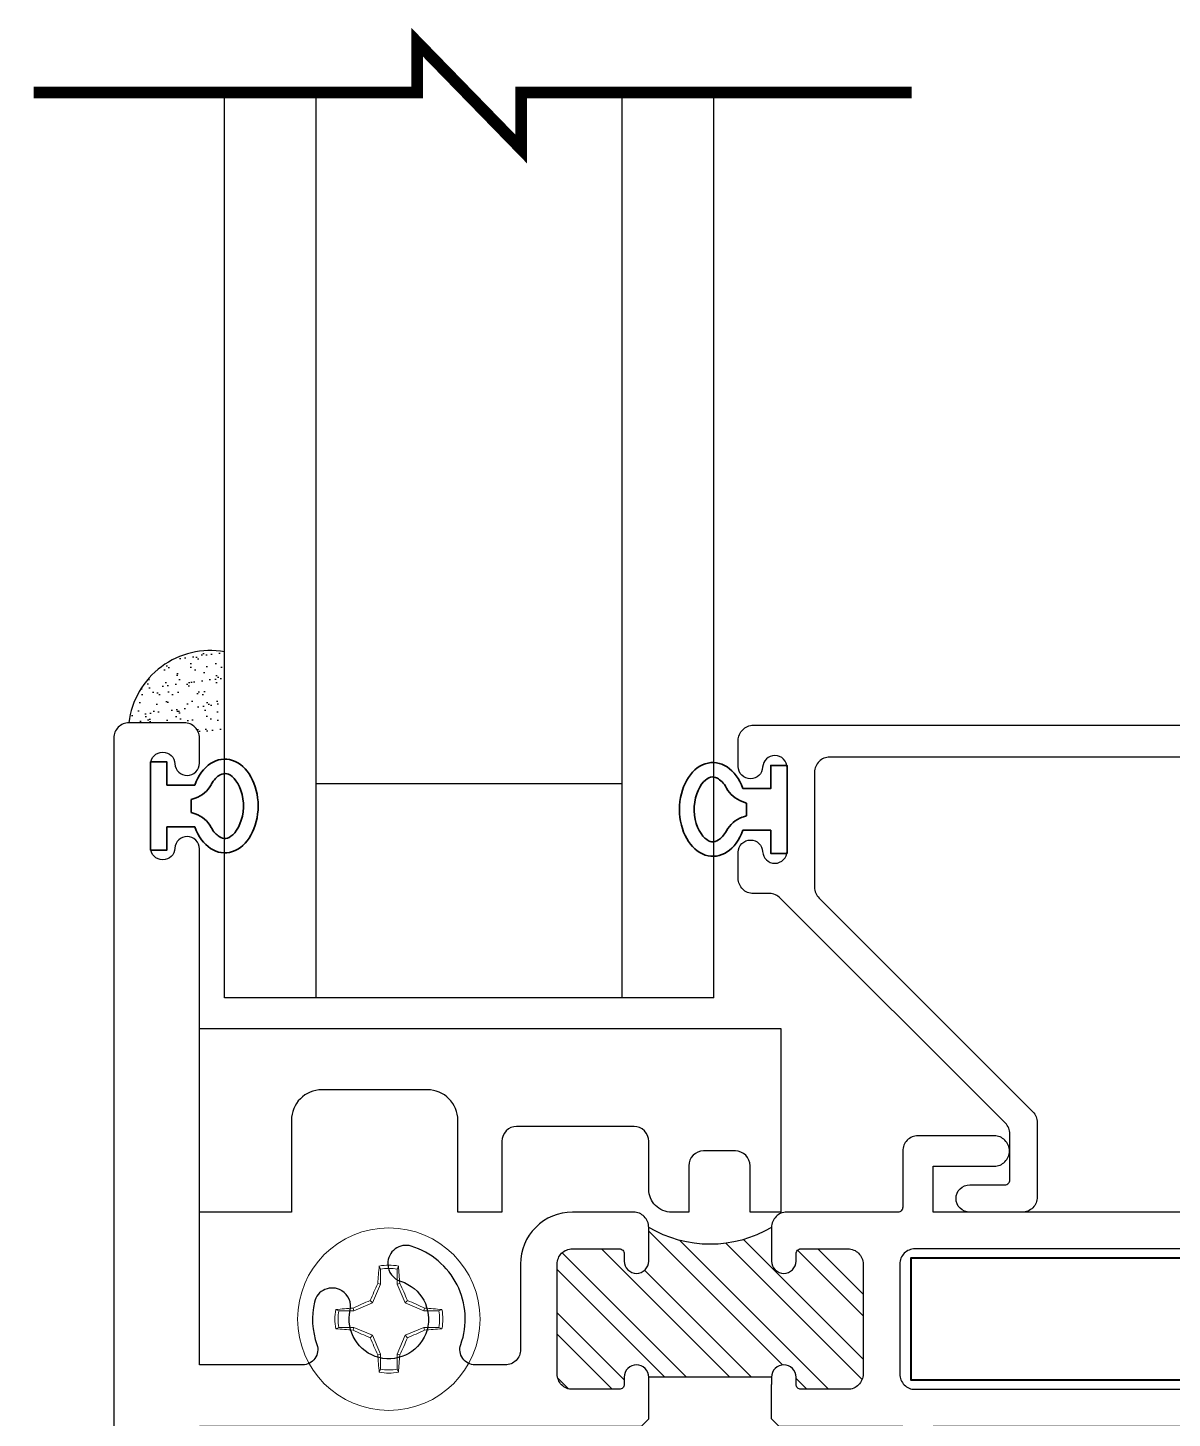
# Model space of a CAD drawing. Extents: x -26 to 91, y -47 to 75.
# Drawn here: x -4.231 to -1.893, y 65.154 to 67.995 of the extents above; entities that cross this region are included whole.
import ezdxf

# ---------------------------------------------------------------- set-up
doc = ezdxf.new("R2010")
doc.units = 0
doc.header["$MEASUREMENT"] = 0
doc.layers.get('0').update_dxf_attribs({"linetype": 'CONTINUOUS'})
for name, color, linetype in [('DIM', 7, 'CONTINUOUS'), ('FRAME', 1, 'CONTINUOUS'), ('GLASS', 7, 'CONTINUOUS'), ('SETTING_BLOCK', 4, 'CONTINUOUS'), ('TEXT', 7, 'CONTINUOUS')]:
    doc.layers.add(name, color=color, linetype=linetype)
doc.layers.add('PROFILE NUMBER', color=150, linetype='CONTINUOUS', lineweight=35)

# ---------------------------------------------------------------- blocks, each defined once
blk = doc.blocks.new('3806 MULLION')
h = blk.add_hatch()
h.set_pattern_fill('ANSI32', color=256, scale=0.25, style=0)
h.set_pattern_definition([(45, (-1.96831, -4.979215), (-0.0662913, 0.0662913), []), (45, (-1.92411, -4.979215), (-0.0662913, 0.0662913), [])])
h.paths.add_polyline_path([(-1.369, 0.0935, -0.414214), (-1.394, 0.1185), (-1.394, 0.1335, 0.414214), (-1.404, 0.1435), (-1.5, 0.1435, 0.414214), (-1.531, 0.1125), (-1.531, -0.1125, 0.414214), (-1.5, -0.1435), (-1.404, -0.1435, 0.414214), (-1.394, -0.1335), (-1.394, -0.1185, -0.414214), (-1.369, -0.0935, -0.414214), (-1.344, -0.1185), (-1.093, -0.1185, -0.414214), (-1.068, -0.0935, -0.414214), (-1.043, -0.1185), (-1.043, -0.1335, 0.414214), (-1.033, -0.1435), (-0.937, -0.1435, 0.414214), (-0.906, -0.1125), (-0.906, 0.1125, 0.414214), (-0.937, 0.1435), (-1.033, 0.1435, 0.414214), (-1.043, 0.1335), (-1.043, 0.1185, -0.414214), (-1.068, 0.0935, -0.414214), (-1.093, 0.1185), (-1.093, 0.1875, -0.275826), (-1.344, 0.1875), (-1.344, 0.1185, -0.414214)])
for p, q in [((-1.344, -0.1185), (-1.093, -0.1185)), ((-1.344, -0.2035), (-1.344, -0.1335))]:
    blk.add_line(p, q)
for points in [[(-1.093, -0.1335), (-1.093, -0.1185, -0.414214), (-1.068, -0.0935, -0.414214), (-1.043, -0.1185), (-1.043, -0.1335, 0.414214), (-1.033, -0.1435), (-0.937, -0.1435, 0.414214), (-0.906, -0.1125), (-0.906, 0.1125, 0.414214), (-0.937, 0.1435), (-1.033, 0.1435, 0.414214), (-1.043, 0.1335), (-1.043, 0.1185, -0.414214), (-1.068, 0.0935, -0.414214), (-1.093, 0.1185), (-1.093, 0.1875, -0.414214), (-1.062, 0.2185), (-0.937, 0.2185, -0.414214), (-0.831, 0.1125), (-0.831, -0.0625, 0.414214), (-0.8, -0.0935), (-0.7382, -0.0935, 0.517938), (-0.709, -0.0521, -0.42659), (-0.6079, 0.1491, -0.510157), (-0.56, 0.1131), (-0.56, 0.112, -0.323599), (-0.5861, 0.0773, 2.284894), (-0.483, 0.0178, -0.323599), (-0.466, 0.0577), (-0.4651, 0.0583, -0.510157), (-0.4099, 0.0348, -0.142368), (-0.415, -0.0521, 0.517938), (-0.3858, -0.0935), (-0.175, -0.0935), (-0.175, 0.9095), (-0.175, 0.961, -0.414214), (-0.15, 0.986, -0.399638), (-0.125, 0.9623, 0.399638), (-0.1001, 0.9385), (-0.1, 0.9385, 0.414214), (-0.075, 0.9635), (-0.075, 1.1335, 0.414214), (-0.1, 1.1585), (-0.1001, 1.1585, 0.399638), (-0.125, 1.1347, -0.399638), (-0.15, 1.111), (-0.15, 1.111, -0.414214), (-0.175, 1.136), (-0.175, 1.1875, -0.414214), (-0.144, 1.2185), (-0.031, 1.2185, -0.414214), (0, 1.1875), (0, 0), (0, -1.1875, -0.414214), (-0.031, -1.2185), (-0.144, -1.2185, -0.414214), (-0.175, -1.1875), (-0.175, -1.136, -0.414214), (-0.15, -1.111), (-0.15, -1.111, -0.399638), (-0.125, -1.1347, 0.399638), (-0.1001, -1.1585), (-0.1, -1.1585, 0.414214), (-0.075, -1.1335), (-0.075, -0.9635, 0.414214), (-0.1, -0.9385), (-0.1001, -0.9385, 0.399638), (-0.125, -0.9622, -0.399638), (-0.15, -0.986, -0.414214), (-0.175, -0.961), (-0.175, -0.9095), (-0.175, -0.2185), (-1.078, -0.2185), (-1.093, -0.2035)], [(-3.625, -0.1435, -0.414214), (-3.656, -0.1125), (-3.656, 0.1125, -0.414214), (-3.625, 0.1435), (-1.637, 0.1435, -0.414214), (-1.606, 0.1125), (-1.606, -0.1125, -0.414214), (-1.637, -0.1435)]]:
    blk.add_lwpolyline(points, format="xyb", close=True)
blk.add_lwpolyline([(-1.344, -0.2035), (-1.359, -0.2185), (-1.612, -0.2185), (-1.612, -0.3435, -0.414214), (-1.643, -0.3745), (-1.799, -0.3745, -0.414214), (-1.83, -0.3435, -0.414214), (-1.799, -0.3125), (-1.674, -0.3125), (-1.674, -0.2185), (-3.625, -0.2185, -0.414214), (-3.731, -0.1125), (-3.731, -0.0685, 0.414214), (-3.762, -0.0375), (-3.764, -0.0375, 0.308174), (-3.7928, -0.0571, -0.627979), (-4.0731, -0.078, 0.267949), (-4.0999, -0.0625), (-4.39, -0.0625, 0.414214), (-4.4, -0.0725), (-4.4, -0.3696, -0.237131), (-4.4125, -0.3945, 0.457629), (-4.4159, -0.4413), (-4.3459, -0.5114, -0.668179), (-4.36, -0.5455), (-4.49, -0.5455, -0.414214), (-4.5, -0.5355), (-4.5, 0), (-4.5, 0.5355, -0.414214), (-4.49, 0.5455), (-4.36, 0.5455, -0.668179), (-4.3459, 0.5114), (-4.4159, 0.4413, 0.457629), (-4.4125, 0.3945, -0.237131), (-4.4, 0.3696), (-4.4, 0.0725, 0.414214), (-4.39, 0.0625), (-4.0455, 0.0625, -0.500407), (-4.0157, 0.0228, 2.386509), (-3.9139, 0.0773, -0.326072), (-3.94, 0.1131, -0.502305), (-3.8917, 0.149, -0.227368), (-3.7928, 0.0571, 0.308174), (-3.764, 0.0375), (-3.762, 0.0375, 0.414214), (-3.731, 0.0685), (-3.731, 0.1125, -0.414214), (-3.625, 0.2185), (-1.674, 0.2185), (-1.674, 0.3125), (-1.799, 0.3125, -0.414214), (-1.83, 0.3435, -0.414214), (-1.799, 0.3745), (-1.643, 0.3745, -0.414214), (-1.612, 0.3435), (-1.612, 0.2285, 0.414214), (-1.602, 0.2185), (-1.375, 0.2185, -0.414214), (-1.344, 0.1875), (-1.344, 0.1185, -0.414214), (-1.369, 0.0935, -0.414214), (-1.394, 0.1185), (-1.394, 0.1335, 0.414214), (-1.404, 0.1435), (-1.5, 0.1435, 0.414214), (-1.531, 0.1125), (-1.531, -0.1125, 0.414214), (-1.5, -0.1435), (-1.404, -0.1435, 0.414214), (-1.394, -0.1335), (-1.394, -0.1185, -0.414214), (-1.369, -0.0935, -0.414214), (-1.344, -0.1185), (-1.344, -0.1335)], format="xyb")
blk.add_arc((-1.2185, 0.3977), 0.2448, 239.1595, 300.8405)
blk = doc.blocks.new('3801 1 INCH GLASS STOP')
blk.add_lwpolyline([(2.7411, 0.327, -0.414214), (2.7691, 0.299, -0.414214), (2.7411, 0.271), (2.6691, 0.271, 0.414214), (2.6591, 0.261), (2.6591, 0.1671, 0.198912), (2.6682, 0.1452), (3.1282, -0.3149, 0.198912), (3.1502, -0.324), (3.1831, -0.324, -0.414214), (3.2141, -0.355), (3.2141, -0.4085, -0.414214), (3.1891, -0.4335, -0.399638), (3.1642, -0.4097, 0.400364), (3.1391, -0.386, 0.414214), (3.1141, -0.411), (3.1141, -0.581, 0.414214), (3.1391, -0.606), (3.1392, -0.606, 0.399638), (3.1642, -0.5822, -0.399638), (3.1891, -0.5585, -0.414214), (3.2141, -0.5835), (3.2141, -0.637, -0.414214), (3.1831, -0.668), (-0.0009, -0.668, -0.414214), (-0.0109, -0.658), (-0.0109, -0.01, -0.440011), (0, 0), (0.1491, -0.013), (0.1491, 0.04), (0.115, 0.0742, -0.395486), (0.1141, 0.1015), (0.1701, 0.1652, -0.691708), (0.2051, 0.152), (0.2051, -0.0403, -0.440011), (0.1714, -0.0712), (0.05, -0.0606, 0.440011), (0.0391, -0.0706), (0.0391, -0.593, 0.414214), (0.0491, -0.603), (1.5201, -0.603, 0.414214), (1.5511, -0.572), (1.5511, 0.299, -0.414214), (1.5791, 0.327, -0.414214), (1.6071, 0.299), (1.6071, -0.572, 0.414214), (1.6381, -0.603), (3.0271, -0.603, 0.414214), (3.0581, -0.572), (3.0581, -0.3368, 0.198912), (3.049, -0.3149), (2.6122, 0.122, -0.198912), (2.6031, 0.1439), (2.6031, 0.296, -0.414214), (2.6341, 0.327)], format="xyb", close=True)
blk = doc.blocks.new('dfasdf')
at = {"color": 7, "linetype": 'Continuous', "lineweight": 15}
for p, q in [((54.6225, 25.6793), (54.62, 25.6856)), ((54.6225, 25.6793), (54.6225, 25.6488)), ((54.6566, 25.6488), (54.6566, 25.6793)), ((54.6225, 25.6488), (54.6065, 25.6101)), ((54.6225, 25.6488), (54.6171, 25.6499)), ((54.6566, 25.6488), (54.662, 25.6499)), ((54.6727, 25.6101), (54.6566, 25.6488)), ((54.5678, 25.5941), (54.5667, 25.5995)), ((54.6065, 25.6101), (54.5678, 25.5941)), ((54.6065, 25.6101), (54.6014, 25.6152)), ((54.6727, 25.6101), (54.6777, 25.6152)), ((54.7114, 25.5941), (54.6727, 25.6101)), ((54.7114, 25.5941), (54.7124, 25.5995)), ((54.5678, 25.5941), (54.5373, 25.5941)), ((54.7418, 25.5941), (54.7114, 25.5941)), ((54.7418, 25.5941), (54.7482, 25.5966)), ((54.5373, 25.56), (54.531, 25.5575)), ((54.5373, 25.56), (54.5678, 25.56)), ((54.5678, 25.56), (54.5667, 25.5546)), ((54.5678, 25.56), (54.6065, 25.544)), ((54.6065, 25.544), (54.6014, 25.5389)), ((54.6065, 25.544), (54.6225, 25.5053)), ((54.6566, 25.5053), (54.6727, 25.544)), ((54.6727, 25.544), (54.7114, 25.56)), ((54.6727, 25.544), (54.6777, 25.5389)), ((54.7114, 25.56), (54.7124, 25.5546)), ((54.7114, 25.56), (54.7418, 25.56)), ((54.6225, 25.5053), (54.6171, 25.5042)), ((54.6225, 25.5053), (54.6225, 25.4748)), ((54.6566, 25.5053), (54.662, 25.5042)), ((54.6566, 25.4748), (54.6566, 25.5053)), ((54.6566, 25.4748), (54.6592, 25.4685))]:
    blk.add_line(p, q, dxfattribs=at)
at = {"color": 7, "linetype": 'Continuous', "lineweight": 15, "flags": 128}
for points in [[(54.6566, 25.6793), (54.658, 25.6827), (54.6592, 25.6856)], [(54.5373, 25.5941), (54.534, 25.5954), (54.531, 25.5966)], [(54.7418, 25.56), (54.7452, 25.5587), (54.7482, 25.5575)], [(54.6225, 25.4748), (54.6212, 25.4714), (54.62, 25.4685)]]:
    blk.add_lwpolyline(points, dxfattribs=at)
at = {"color": 7, "linetype": 'Continuous', "lineweight": 15}
blk.add_circle((54.6396, 25.577), 0.1865, dxfattribs=at)
for centre, radius, start, end in [((55.5592, 25.5924), 0.9438, 174.331, 176.507), ((54.6396, 25.577), 0.1103, 79.7812, 100.2188), ((53.7199, 25.5924), 0.9438, 3.493, 5.669), ((54.6396, 25.577), 0.1037, 80.5333, 99.4667), ((55.6923, 25.1423), 1.1889, 154.7283, 156.5646), ((53.5869, 25.1423), 1.1889, 23.4354, 25.2717), ((54.6242, 24.6574), 0.9438, 93.493, 95.669), ((55.0743, 24.5244), 1.1889, 113.4354, 115.2717), ((54.2049, 24.5244), 1.1889, 64.7283, 66.5646), ((54.6549, 24.6574), 0.9438, 84.331, 86.507), ((54.6396, 25.577), 0.1103, 169.7812, 190.2188), ((54.6396, 25.577), 0.1037, 170.5333, 189.4667), ((54.6396, 25.577), 0.1037, 350.5333, 9.4667), ((54.6396, 25.577), 0.1103, 349.7812, 10.2188), ((54.6242, 26.4967), 0.9438, 264.331, 266.507), ((55.0743, 26.6297), 1.1889, 244.7283, 246.5646), ((54.2049, 26.6297), 1.1889, 293.4354, 295.2717), ((54.6549, 26.4967), 0.9438, 273.493, 275.669), ((55.6923, 26.0117), 1.1889, 203.4354, 205.2717), ((53.5869, 26.0117), 1.1889, 334.7283, 336.5646), ((55.5592, 25.5617), 0.9438, 183.493, 185.669), ((53.7199, 25.5617), 0.9438, 354.331, 356.507), ((54.6396, 25.577), 0.1103, 259.7812, 280.2188), ((54.6396, 25.577), 0.1037, 260.5333, 279.4667)]:
    blk.add_arc(centre, radius, start, end, dxfattribs=at)
blk = doc.blocks.new('*U100')
at = {"layer": 'PROFILE NUMBER', "color": 5}
for p, q in [((-0.0161, 0.0916), (-0.013, 0.083)), ((0.013, 0.083), (0.0161, 0.0915)), ((-0.013, 0.083), (0.013, 0.083))]:
    blk.add_line(p, q, dxfattribs=at)
blk.add_lwpolyline([(-0.0427, 0.0907), (-0.0427, 0.0335), (-0.09, 0.0335), (-0.09, 0), (0.09, 0), (0.09, 0.0335), (0.0427, 0.0335), (0.0427, 0.0907)], dxfattribs=at)
for centre, start, end in [((-0.0725, 0.0712), 19.8289, 61.175), ((0.0725, 0.0712), 118.7633, 160.1945)]:
    blk.add_arc(centre, 0.06, start, end, dxfattribs=at)
blk.add_ellipse((0, 0.1517), major_axis=(-0.0958, 0), ratio=0.712114, start_param=2.033109, end_param=7.391692, dxfattribs=at)
blk.add_open_spline([(0.0437, 0.1238), (0.0526, 0.1287), (0.0589, 0.1347), (0.0685, 0.1503), (0.0681, 0.1574), (0.0493, 0.1788), (0.027, 0.1893), (-0.0212, 0.1906), (-0.0451, 0.1815), (-0.0674, 0.16), (-0.0684, 0.1523), (-0.0607, 0.1366), (-0.0538, 0.1294), (-0.0436, 0.1238)], degree=3, knots=[2.2211, 2.2211, 2.2211, 2.2211, 2.727733, 2.727733, 3.7005, 3.7005, 4.673268, 4.673268, 5.646035, 5.646035, 6.618803, 6.618803, 7.203997, 7.203997, 7.203997, 7.203997], dxfattribs=at)

msp = doc.modelspace()

# ---------------------------------------------------------------- hatches: boundary and pattern name
at = {"layer": 'TEXT'}
h = msp.add_hatch(dxfattribs=at)
h.set_pattern_fill('AR-SAND', color=256, scale=0.02, style=0)
h.set_pattern_definition([(37.5, (-10.839423, 60.461825), (-0.00125987, 0.03853648), [0, -0.0304, 0, -0.034, 0, -0.0325]), (7.5, (-10.839423, 60.461825), (0.03539553, 0.05644292), [0, -0.0164, 0, -0.0274, 0, -0.0105]), (327.5, (-10.864023, 60.461825), (0.06228284, 0.00011318), [0, -0.01, 0, -0.036, 0, -0.047]), (317.5, (-10.864023, 60.461825), (0.06012253, 0.0175535), [0, -0.005, 0, -0.0236, 0, -0.027])])
h.paths.add_polyline_path([(-3.8296, 66.7197, 0.433026), (-4.0248, 66.5749), (-3.9118, 66.5749, -0.414214), (-3.8808, 66.5439), (-3.8771, 66.5481, -0.414214), (-3.8671, 66.5581), (-3.8396, 66.5581, -0.414214), (-3.8296, 66.5481)])

# ---------------------------------------------------------------- linework, layer by layer
at = {"layer": 'DIM', "color": 5, "lineweight": 40}
msp.add_lwpolyline([(-0.4263, 65.4814), (-0.4263, 65.2314), (-2.4263, 65.2314), (-2.4263, 65.4814)], close=True, dxfattribs=at)
at = {"layer": 'GLASS'}
for p, q in [((-3.8296, 66.0129), (-3.8296, 67.863)), ((-3.6421, 66.0129), (-3.6421, 67.863)), ((-3.0171, 66.0129), (-3.0171, 67.863)), ((-2.8296, 66.0129), (-2.8296, 67.863)), ((-3.0171, 66.4499), (-3.6421, 66.4499)), ((-2.8296, 66.0129), (-3.8296, 66.0129))]:
    msp.add_line(p, q, dxfattribs=at)
at = {"layer": 'GLASS', "const_width": 0.024}
msp.add_lwpolyline([(-2.4253, 67.863), (-3.2233, 67.863), (-3.2233, 67.7473), (-3.4358, 67.9655), (-3.4358, 67.863), (-4.2195, 67.863)], dxfattribs=at)
at = {"layer": 'SETTING_BLOCK', "color": 7}
msp.add_lwpolyline([(-2.9628, 65.6219), (-2.9628, 65.7199, 0.414214), (-2.9928, 65.7499), (-3.2328, 65.7499, 0.414214), (-3.2628, 65.7199), (-3.2628, 65.5749), (-3.3528, 65.5749), (-3.3528, 65.7629, 0.414214), (-3.4148, 65.8249), (-3.6308, 65.8249, 0.414214), (-3.6928, 65.7629), (-3.6928, 65.5749), (-3.8808, 65.5749), (-3.8808, 65.9499), (-2.6928, 65.9499), (-2.6928, 65.5749), (-2.7558, 65.5749), (-2.7558, 65.6699, 0.414214), (-2.7858, 65.6999), (-2.8508, 65.6999, 0.414214), (-2.8808, 65.6699), (-2.8808, 65.5749), (-2.9158, 65.5749, -0.414214)], format="xyb", close=True, dxfattribs=at)
at = {"layer": 'TEXT'}
msp.add_arc((-3.8593, 66.5557), 0.1667, 79.7313, 173.3867, dxfattribs=at)

# ---------------------------------------------------------------- block references
msp.add_blockref('dfasdf', (-58.1334, 39.7793))
at = {"layer": 'FRAME', "xscale": -1}
msp.add_blockref('3806 MULLION', (-4.0558, 65.3564), dxfattribs=at)
at = {"layer": 'FRAME', "rotation": 180}
msp.add_blockref('3801 1 INCH GLASS STOP', (0.4342, 65.9019), dxfattribs=at)
at = {"layer": 'TEXT', "rotation": 270}
msp.add_blockref('*U100', (-3.9808, 66.4049), dxfattribs=at)
at = {"layer": 'TEXT', "xscale": -1, "rotation": 90}
msp.add_blockref('*U100', (-2.68, 66.3979), dxfattribs=at)

doc.saveas('drawing.dxf')
